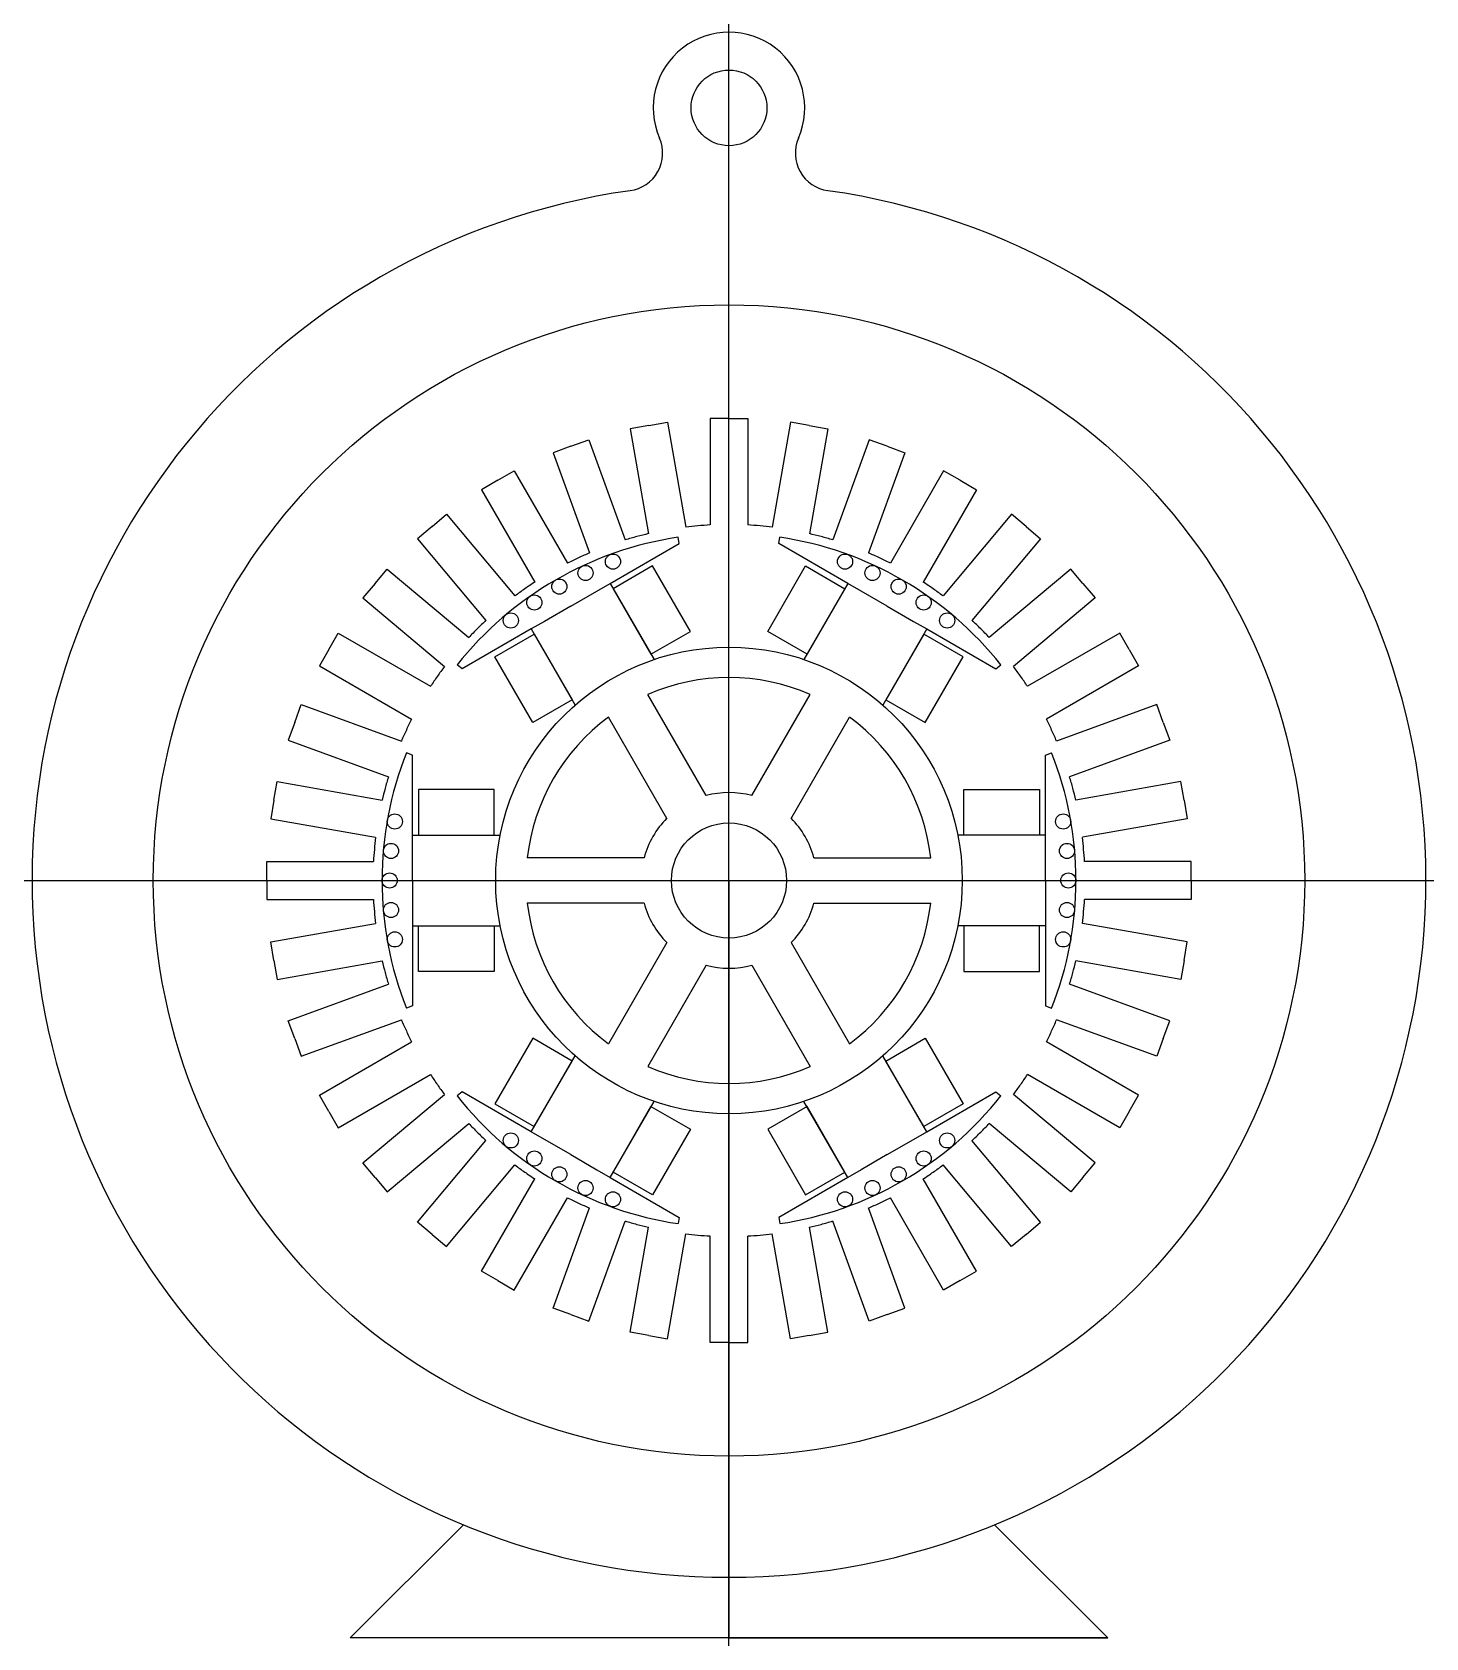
# Model space of a CAD drawing. Header units: centimetres. Extents: x 182 to 274, y 85 to 191.
import ezdxf

# ---------------------------------------------------------------- set-up
doc = ezdxf.new("R2010")
doc.units = ezdxf.units.CM

msp = doc.modelspace()

# ---------------------------------------------------------------- linework, layer by layer
for p, q in [((222.72, 164.84), (221.49, 164.62)), ((221.49, 164.62), (222.71, 157.69)), ((222.72, 164.84), (223.95, 165.06)), ((223.95, 165.06), (225.18, 158.13)), ((228.02, 165.3), (226.77, 165.3)), ((226.77, 165.3), (226.77, 158.27)), ((228.02, 165.3), (229.27, 165.3)), ((229.27, 165.3), (229.27, 158.27)), ((232.09, 165.06), (230.86, 158.13)), ((233.32, 164.84), (232.09, 165.06)), ((233.32, 164.84), (234.55, 164.62)), ((234.55, 164.62), (233.33, 157.69)), ((217.59, 163.46), (216.41, 163.03)), ((217.59, 163.46), (218.76, 163.89)), ((218.76, 163.89), (221.17, 157.28)), ((237.28, 163.89), (234.87, 157.28)), ((238.45, 163.46), (237.28, 163.89)), ((238.45, 163.46), (239.63, 163.03)), ((216.41, 163.03), (218.82, 156.43)), ((239.63, 163.03), (237.22, 156.43)), ((212.77, 161.22), (211.69, 160.59)), ((212.77, 161.22), (213.85, 161.84)), ((213.85, 161.84), (217.37, 155.75)), ((242.19, 161.84), (238.67, 155.75)), ((243.27, 161.22), (242.19, 161.84)), ((243.27, 161.22), (244.35, 160.59)), ((211.69, 160.59), (215.2, 154.5)), ((244.35, 160.59), (240.84, 154.5)), ((208.42, 158.17), (207.46, 157.36)), ((208.42, 158.17), (209.37, 158.97)), ((209.37, 158.97), (213.89, 153.58)), ((246.67, 158.97), (242.15, 153.58)), ((247.63, 158.17), (246.67, 158.97)), ((247.63, 158.17), (248.58, 157.36)), ((207.46, 157.36), (211.98, 151.97)), ((220.17, 154.4), (224.74, 157.04)), ((224.74, 157.04), (224.67, 157.46)), ((231.3, 157.04), (231.37, 157.46)), ((235.87, 154.4), (231.3, 157.04)), ((248.58, 157.36), (244.06, 151.97)), ((204.66, 154.41), (205.46, 155.36)), ((205.46, 155.36), (210.85, 150.84)), ((250.58, 155.36), (245.19, 150.84)), ((251.38, 154.41), (250.58, 155.36)), ((204.66, 154.41), (203.85, 153.45)), ((216.57, 154.63), (216.57, 154.63)), ((216.57, 154.63), (216.57, 154.63)), ((217.57, 152.9), (219.3, 153.9)), ((219.3, 153.9), (220.17, 154.4)), ((220.17, 154.4), (223.07, 149.38)), ((235.87, 154.4), (232.97, 149.38)), ((236.74, 153.9), (235.87, 154.4)), ((238.47, 152.9), (236.74, 153.9)), ((239.47, 154.63), (239.47, 154.63)), ((239.47, 154.63), (239.47, 154.63)), ((251.38, 154.41), (252.19, 153.45)), ((203.85, 153.45), (209.24, 148.93)), ((217.57, 152.9), (215.84, 151.9)), ((238.47, 152.9), (240.2, 151.9)), ((252.19, 153.45), (246.8, 148.93)), ((215.84, 151.9), (214.97, 151.4)), ((240.2, 151.9), (241.07, 151.4)), ((201.61, 150.05), (202.23, 151.13)), ((202.23, 151.13), (208.32, 147.62)), ((214.97, 151.4), (210.4, 148.76)), ((214.97, 151.4), (217.87, 146.38)), ((241.07, 151.4), (238.17, 146.38)), ((241.07, 151.4), (245.64, 148.76)), ((253.81, 151.13), (247.72, 147.62)), ((254.43, 150.05), (253.81, 151.13)), ((201.61, 150.05), (200.98, 148.97)), ((254.43, 150.05), (255.06, 148.97)), ((200.98, 148.97), (207.07, 145.45)), ((210.4, 148.76), (210.07, 149.03)), ((245.64, 148.76), (245.97, 149.03)), ((255.06, 148.97), (248.97, 145.45)), ((199.36, 145.23), (199.79, 146.41)), ((199.79, 146.41), (206.4, 144)), ((226.52, 140.4), (222.66, 147.08)), ((229.52, 140.4), (233.38, 147.08)), ((256.25, 146.41), (249.64, 144)), ((256.68, 145.23), (256.25, 146.41)), ((199.36, 145.23), (198.93, 144.06)), ((223.92, 138.9), (220.06, 145.58)), ((232.12, 138.9), (235.98, 145.58)), ((256.68, 145.23), (257.11, 144.06)), ((198.93, 144.06), (205.54, 141.65)), ((207.12, 143.08), (206.73, 143.23)), ((248.92, 143.08), (249.31, 143.23)), ((257.11, 144.06), (250.5, 141.65)), ((207.12, 137.8), (207.12, 143.08)), ((248.92, 137.8), (248.92, 143.08)), ((197.98, 140.1), (198.2, 141.33)), ((198.2, 141.33), (205.13, 140.11)), ((257.84, 141.33), (250.91, 140.11)), ((258.06, 140.1), (257.84, 141.33)), ((197.98, 140.1), (197.77, 138.87)), ((258.06, 140.1), (258.27, 138.87)), ((197.77, 138.87), (204.69, 137.65)), ((258.27, 138.87), (251.35, 137.65)), ((207.12, 136.8), (207.12, 137.8)), ((207.12, 137.8), (212.92, 137.8)), ((248.92, 137.8), (243.13, 137.8)), ((248.92, 136.8), (248.92, 137.8)), ((207.12, 134.8), (207.12, 136.8)), ((248.92, 134.8), (248.92, 136.8)), ((197.52, 134.8), (197.52, 136.05)), ((197.52, 136.05), (204.55, 136.05)), ((222.42, 136.3), (214.7, 136.3)), ((233.62, 136.3), (241.34, 136.3)), ((258.52, 136.05), (251.49, 136.05)), ((258.52, 134.8), (258.52, 136.05)), ((197.52, 134.8), (197.52, 133.55)), ((205.12, 134.8), (205.12, 134.8)), ((205.12, 134.8), (205.12, 134.8)), ((207.12, 134.8), (207.12, 132.8)), ((228.02, 134.8), (228.02, 84.8)), ((248.92, 134.8), (248.92, 132.8)), ((250.92, 134.8), (250.92, 134.8)), ((250.92, 134.8), (250.92, 134.8)), ((258.52, 134.8), (258.52, 133.55)), ((197.52, 133.55), (204.55, 133.55)), ((207.12, 132.8), (207.12, 131.8)), ((222.42, 133.3), (214.7, 133.3)), ((233.62, 133.3), (241.34, 133.3)), ((248.92, 132.8), (248.92, 131.8)), ((258.52, 133.55), (251.49, 133.55)), ((197.77, 130.74), (204.69, 131.96)), ((207.12, 131.8), (212.92, 131.8)), ((207.12, 131.8), (207.12, 126.53)), ((248.92, 131.8), (243.13, 131.8)), ((248.92, 131.8), (248.92, 126.53)), ((258.27, 130.74), (251.35, 131.96)), ((197.98, 129.51), (197.77, 130.74)), ((223.92, 130.7), (220.06, 124.02)), ((232.12, 130.7), (235.98, 124.02)), ((258.06, 129.51), (258.27, 130.74)), ((197.98, 129.51), (198.2, 128.27)), ((198.2, 128.27), (205.13, 129.5)), ((257.84, 128.27), (250.91, 129.5)), ((258.06, 129.51), (257.84, 128.27)), ((226.52, 129.2), (222.66, 122.52)), ((229.52, 129.2), (233.38, 122.52)), ((198.93, 125.54), (205.54, 127.95)), ((257.11, 125.54), (250.5, 127.95)), ((207.12, 126.53), (206.73, 126.37)), ((248.92, 126.53), (249.31, 126.37)), ((199.36, 124.37), (198.93, 125.54)), ((199.79, 123.2), (206.4, 125.6)), ((256.25, 123.2), (249.64, 125.6)), ((256.68, 124.37), (257.11, 125.54)), ((199.36, 124.37), (199.79, 123.2)), ((200.98, 120.63), (207.07, 124.15)), ((255.06, 120.63), (248.97, 124.15)), ((256.68, 124.37), (256.25, 123.2)), ((214.97, 118.2), (217.87, 123.22)), ((241.07, 118.2), (238.17, 123.22)), ((202.23, 118.47), (208.32, 121.99)), ((253.81, 118.47), (247.72, 121.99)), ((201.61, 119.55), (200.98, 120.63)), ((203.85, 116.15), (209.24, 120.67)), ((210.4, 120.84), (210.07, 120.58)), ((214.97, 118.2), (210.4, 120.84)), ((220.17, 115.2), (223.07, 120.22)), ((235.87, 115.2), (232.97, 120.22)), ((241.07, 118.2), (245.64, 120.84)), ((245.64, 120.84), (245.97, 120.58)), ((252.19, 116.15), (246.8, 120.67)), ((254.43, 119.55), (255.06, 120.63)), ((201.61, 119.55), (202.23, 118.47)), ((205.46, 114.24), (210.85, 118.76)), ((250.58, 114.24), (245.19, 118.76)), ((254.43, 119.55), (253.81, 118.47)), ((215.84, 117.7), (214.97, 118.2)), ((217.57, 116.7), (215.84, 117.7)), ((238.47, 116.7), (240.2, 117.7)), ((240.2, 117.7), (241.07, 118.2)), ((207.46, 112.24), (211.98, 117.63)), ((217.57, 116.7), (219.3, 115.7)), ((238.47, 116.7), (236.74, 115.7)), ((248.58, 112.24), (244.06, 117.63)), ((204.66, 115.2), (203.85, 116.15)), ((209.37, 110.63), (213.89, 116.02)), ((219.3, 115.7), (220.17, 115.2)), ((236.74, 115.7), (235.87, 115.2)), ((246.67, 110.63), (242.15, 116.02)), ((251.38, 115.2), (252.19, 116.15)), ((204.66, 115.2), (205.46, 114.24)), ((211.69, 109.01), (215.2, 115.1)), ((216.57, 114.97), (216.57, 114.97)), ((216.57, 114.97), (216.57, 114.97)), ((220.17, 115.2), (224.74, 112.56)), ((235.87, 115.2), (231.3, 112.56)), ((239.47, 114.97), (239.47, 114.97)), ((239.47, 114.97), (239.47, 114.97)), ((244.35, 109.01), (240.84, 115.1)), ((251.38, 115.2), (250.58, 114.24)), ((213.85, 107.76), (217.37, 113.85)), ((242.19, 107.76), (238.67, 113.85)), ((216.41, 106.57), (218.82, 113.18)), ((224.74, 112.56), (224.67, 112.15)), ((231.3, 112.56), (231.37, 112.15)), ((239.63, 106.57), (237.22, 113.18)), ((208.42, 111.44), (207.46, 112.24)), ((208.42, 111.44), (209.37, 110.63)), ((218.76, 105.71), (221.17, 112.32)), ((221.49, 104.98), (222.71, 111.91)), ((223.95, 104.55), (225.18, 111.47)), ((226.77, 104.3), (226.77, 111.33)), ((229.27, 104.3), (229.27, 111.33)), ((232.09, 104.55), (230.86, 111.47)), ((234.55, 104.98), (233.33, 111.91)), ((237.28, 105.71), (234.87, 112.32)), ((247.63, 111.44), (246.67, 110.63)), ((247.63, 111.44), (248.58, 112.24)), ((212.77, 108.39), (211.69, 109.01)), ((212.77, 108.39), (213.85, 107.76)), ((243.27, 108.39), (242.19, 107.76)), ((243.27, 108.39), (244.35, 109.01)), ((217.59, 106.14), (216.41, 106.57)), ((217.59, 106.14), (218.76, 105.71)), ((238.45, 106.14), (237.28, 105.71)), ((238.45, 106.14), (239.63, 106.57)), ((222.72, 104.76), (221.49, 104.98)), ((233.32, 104.76), (234.55, 104.98)), ((222.72, 104.76), (223.95, 104.55)), ((228.02, 104.3), (226.77, 104.3)), ((228.02, 104.3), (229.27, 104.3)), ((233.32, 104.76), (232.09, 104.55)), ((203.02, 84.8), (210.49, 92.27)), ((253.02, 84.8), (245.55, 92.27)), ((253.02, 84.8), (203.02, 84.8)), ((228.02, 84.8), (253.02, 84.8))]:
    msp.add_line(p, q)
for direction in [(0, 1), (1, 0)]:
    msp.add_xline((228.02, 134.8), direction)
for points in [[(222.97, 155.56), (220.37, 154.06), (222.87, 149.73), (225.47, 151.23)], [(233.08, 155.56), (235.67, 154.06), (233.17, 149.73), (230.58, 151.23)], [(212.57, 149.56), (215.17, 151.06), (217.67, 146.73), (215.07, 145.23)], [(243.47, 149.56), (240.87, 151.06), (238.37, 146.73), (240.97, 145.23)], [(207.52, 140.8), (207.52, 137.8), (212.52, 137.8), (212.52, 140.8)], [(248.52, 140.8), (248.52, 137.8), (243.52, 137.8), (243.52, 140.8)], [(207.52, 128.8), (207.52, 131.8), (212.52, 131.8), (212.52, 128.8)], [(248.52, 128.8), (248.52, 131.8), (243.52, 131.8), (243.52, 128.8)], [(212.57, 120.05), (215.17, 118.55), (217.67, 122.88), (215.07, 124.38)], [(243.47, 120.05), (240.87, 118.55), (238.37, 122.88), (240.97, 124.38)], [(222.97, 114.05), (220.37, 115.55), (222.87, 119.88), (225.47, 118.38)], [(233.08, 114.05), (235.67, 115.55), (233.17, 119.88), (230.58, 118.38)]]:
    msp.add_lwpolyline(points, close=True)
for centre, radius in [((228.02, 185.8), 2.5), ((228.02, 134.8), 38), ((220.36, 155.85), 0.5), ((235.68, 155.85), 0.5), ((218.55, 155.1), 0.5), ((237.49, 155.1), 0.5), ((216.82, 154.2), 0.5), ((216.82, 154.2), 0.5), ((239.22, 154.2), 0.5), ((239.22, 154.2), 0.5), ((215.17, 153.15), 0.5), ((240.87, 153.15), 0.5), ((213.62, 151.96), 0.5), ((242.42, 151.96), 0.5), ((228.02, 134.8), 15.4), ((205.96, 138.69), 0.5), ((250.08, 138.69), 0.5), ((228.02, 134.8), 3.8), ((205.71, 136.75), 0.5), ((250.33, 136.75), 0.5), ((205.62, 134.8), 0.5), ((205.62, 134.8), 0.5), ((250.42, 134.8), 0.5), ((250.42, 134.8), 0.5), ((205.71, 132.85), 0.5), ((250.33, 132.85), 0.5), ((205.96, 130.91), 0.5), ((250.08, 130.91), 0.5), ((213.62, 117.64), 0.5), ((242.42, 117.64), 0.5), ((215.17, 116.45), 0.5), ((240.87, 116.45), 0.5), ((216.82, 115.4), 0.5), ((216.82, 115.4), 0.5), ((239.22, 115.4), 0.5), ((239.22, 115.4), 0.5), ((218.55, 114.5), 0.5), ((237.49, 114.5), 0.5), ((220.36, 113.75), 0.5), ((235.68, 113.75), 0.5)]:
    msp.add_circle(centre, radius)
for centre, radius, start, end in [((228.02, 185.8), 5, 336.5035, 203.4965), ((221.14, 182.81), 2.5, 278.153, 23.4965), ((234.9, 182.81), 2.5, 156.5035, 261.847), ((228.02, 134.8), 46, 98.153, 81.847), ((228.02, 134.8), 23.5, 95, 96.9509), ((228.02, 134.8), 23.5, 93.0491, 95), ((228.02, 134.8), 23.5, 85, 86.9509), ((228.02, 134.8), 23.5, 83.0491, 85), ((228.02, 134.8), 22.9, 98.4, 120), ((228.02, 134.8), 23.5, 105, 106.9509), ((228.02, 134.8), 23.5, 103.0491, 105), ((228.02, 134.8), 22.9, 60, 81.6), ((228.02, 134.8), 23.5, 75, 76.9509), ((228.02, 134.8), 23.5, 73.0491, 75), ((228.02, 134.8), 23.5, 115, 116.9509), ((228.02, 134.8), 23.5, 113.0491, 115), ((228.02, 134.8), 23.5, 65, 66.9509), ((228.02, 134.8), 23.5, 63.0491, 65), ((228.02, 134.8), 22.9, 120, 141.6), ((228.02, 134.8), 23.5, 125, 126.9509), ((228.02, 134.8), 23.5, 123.0491, 125), ((228.02, 134.8), 22.9, 38.4, 60), ((228.02, 134.8), 23.5, 55, 56.9509), ((228.02, 134.8), 23.5, 53.0491, 55), ((228.02, 134.8), 23.5, 133.0491, 135), ((228.02, 134.8), 23.5, 45, 46.9509), ((228.02, 134.8), 23.5, 135, 136.9509), ((228.02, 134.8), 23.5, 43.0491, 45), ((228.02, 134.8), 23.5, 143.0491, 145), ((228.02, 134.8), 23.5, 35, 36.9509), ((228.02, 134.8), 23.5, 145, 146.9509), ((228.02, 134.8), 13.4, 66.4272, 113.5728), ((228.02, 134.8), 23.5, 33.0491, 35), ((228.02, 134.8), 23.5, 153.0491, 155), ((228.02, 134.8), 13.4, 126.4272, 173.5728), ((228.02, 134.8), 13.4, 6.4272, 53.5728), ((228.02, 134.8), 23.5, 25, 26.9509), ((228.02, 134.8), 23.5, 155, 156.9509), ((228.02, 134.8), 23.5, 23.0491, 25), ((228.02, 134.8), 22.9, 158.4, 180), ((228.02, 134.8), 22.9, 0, 21.6), ((228.02, 134.8), 23.5, 163.0491, 165), ((228.02, 134.8), 23.5, 15, 16.9509), ((228.02, 134.8), 23.5, 165, 166.9509), ((228.02, 134.8), 5.8, 74.9882, 105.0118), ((228.02, 134.8), 23.5, 13.0491, 15), ((228.02, 134.8), 5.8, 134.9882, 165.0118), ((228.02, 134.8), 5.8, 14.9882, 45.0118), ((228.02, 134.8), 23.5, 175, 176.9509), ((228.02, 134.8), 23.5, 173.0491, 175), ((228.02, 134.8), 23.5, 5, 6.9509), ((228.02, 134.8), 23.5, 3.0491, 5), ((228.02, 134.8), 22.9, 180, 201.6), ((228.02, 134.8), 22.9, 338.4, 0), ((228.02, 134.8), 23.5, 183.0491, 185), ((228.02, 134.8), 23.5, 185, 186.9509), ((228.02, 134.8), 13.4, 186.4272, 233.5728), ((228.02, 134.8), 5.8, 194.9882, 225.0118), ((228.02, 134.8), 5.8, 314.9882, 345.0118), ((228.02, 134.8), 13.4, 306.4272, 353.5728), ((228.02, 134.8), 23.5, 353.0491, 355), ((228.02, 134.8), 23.5, 355, 356.9509), ((228.02, 134.8), 23.5, 193.0491, 195), ((228.02, 134.8), 23.5, 345, 346.9509), ((228.02, 134.8), 23.5, 195, 196.9509), ((228.02, 134.8), 5.8, 254.9882, 285.0118), ((228.02, 134.8), 23.5, 343.0491, 345), ((228.02, 134.8), 23.5, 203.0491, 205), ((228.02, 134.8), 23.5, 335, 336.9509), ((228.02, 134.8), 23.5, 205, 206.9509), ((228.02, 134.8), 23.5, 333.0491, 335), ((228.02, 134.8), 23.5, 213.0491, 215), ((228.02, 134.8), 13.4, 246.4272, 293.5728), ((228.02, 134.8), 23.5, 325, 326.9509), ((228.02, 134.8), 23.5, 215, 216.9509), ((228.02, 134.8), 23.5, 323.0491, 325), ((228.02, 134.8), 22.9, 218.4, 240), ((228.02, 134.8), 22.9, 300, 321.6), ((228.02, 134.8), 23.5, 223.0491, 225), ((228.02, 134.8), 23.5, 315, 316.9509), ((228.02, 134.8), 23.5, 225, 226.9509), ((228.02, 134.8), 23.5, 313.0491, 315), ((228.02, 134.8), 23.5, 233.0491, 235), ((228.02, 134.8), 23.5, 235, 236.9509), ((228.02, 134.8), 23.5, 303.0491, 305), ((228.02, 134.8), 23.5, 305, 306.9509), ((228.02, 134.8), 22.9, 240, 261.6), ((228.02, 134.8), 22.9, 278.4, 300), ((228.02, 134.8), 23.5, 243.0491, 245), ((228.02, 134.8), 23.5, 245, 246.9509), ((228.02, 134.8), 23.5, 293.0491, 295), ((228.02, 134.8), 23.5, 295, 296.9509), ((228.02, 134.8), 23.5, 253.0491, 255), ((228.02, 134.8), 23.5, 255, 256.9509), ((228.02, 134.8), 23.5, 263.0491, 265), ((228.02, 134.8), 23.5, 265, 266.9509), ((228.02, 134.8), 23.5, 273.0491, 275), ((228.02, 134.8), 23.5, 275, 276.9509), ((228.02, 134.8), 23.5, 283.0491, 285), ((228.02, 134.8), 23.5, 285, 286.9509)]:
    msp.add_arc(centre, radius, start, end)

doc.saveas('drawing.dxf')
